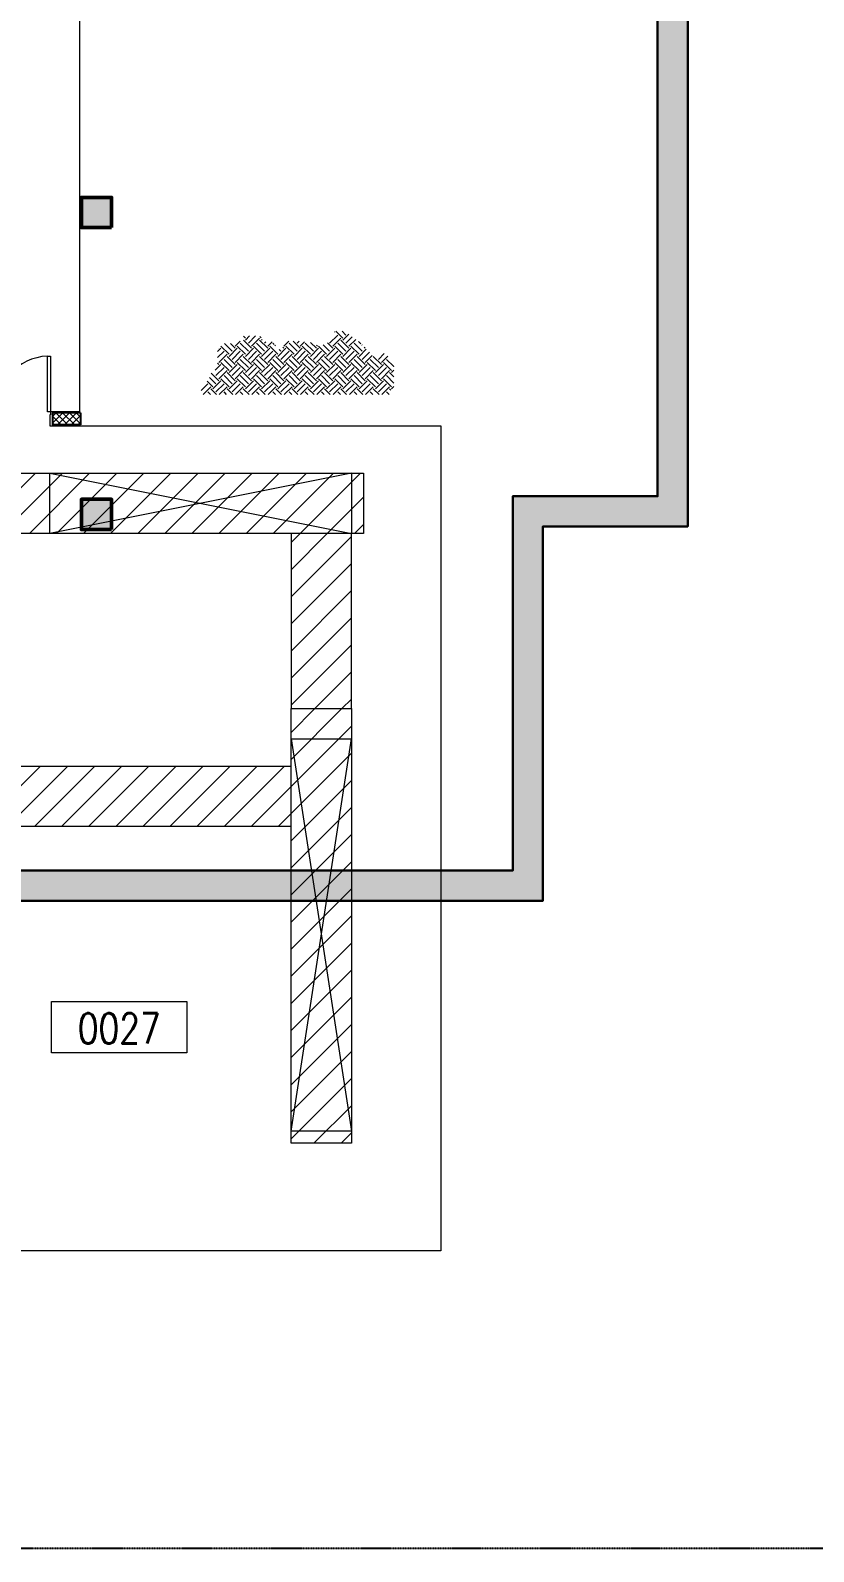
# Model space of a CAD drawing. Header units: inches. Extents: x 228171 to 360635, y 96017 to 200731.
# Drawn here: x 315250 to 328232, y 97451 to 122648 of the extents above; entities that cross this region are included whole.
import ezdxf
from ezdxf.enums import TextEntityAlignment as Align

# ---------------------------------------------------------------- set-up
doc = ezdxf.new("R2010")
doc.units = ezdxf.units.IN
doc.header["$MEASUREMENT"] = 0
doc.linetypes.add('Lower Floor$0$HIDDEN', pattern=[9.525, 6.35, -3.175])
for name, color, linetype, lineweight in [('COLUMN - Lower Floor$0$A-G250-M-Walls-Concrete', 251, 'Continuous', 30), ('COLUMN - Lower Floor$0$A-G26-M-Columns-Concrete', 251, 'Continuous', 50), ('COLUMN - Lower Floor$0$A-G262-H-Columns', 251, 'Continuous', 9), ('Lower Floor$0$A-G250-H-Trench', 251, 'Continuous', 9), ('Lower Floor$0$A-G250-M-Trench', 251, 'Continuous', 9), ('Lower Floor$0$A-G250-M-Walls-Blockwork', 251, 'Continuous', 25), ('Lower Floor$0$A-G251-H-External-Walls', 251, 'Continuous', 5), ('Lower Floor$0$A-G252-H-Internal-Walls', 251, 'Continuous', 9), ('Lower Floor$0$A-G312-M-Wall-Finish-Plaster', 7, 'Continuous', 15), ('Lower Floor$0$A-G322-M-Door', 251, 'Continuous', 15), ('Lower Floor$0$Z-Z001-S-Room-Name-Identification-250', 7, 'Continuous', 25)]:
    doc.layers.add(name, color=color, linetype=linetype, lineweight=lineweight)
doc.layers.add('Z-Z020-A-Xref', color=7, linetype='Continuous')
doc.styles.add('Lower Floor$0$Tag-RomanS', font='romans.shx', dxfattribs={"width": 0.8})
pattern_1 = [(45, (189220.63, 257263.14), (-224.5064, 224.5064), [])]

# ---------------------------------------------------------------- blocks, each defined once
blk = doc.blocks.new('COLUMN - Lower Floor')
at = {"layer": 'COLUMN - Lower Floor$0$A-G262-H-Columns'}
for points in [[(121650, -159812), (121150, -159812), (121150, -148532), (121150, -148532), (134025, -148532), (134025, -142332), (136425, -142332), (136425, -131229), (126875, -131229), (126875, -131074), (121057, -125821), (121393, -125452), (127239, -130729), (136925, -130729), (136925, -142832), (134525, -142832), (134525, -149032), (121650, -149032), (121650, -159812)], [(127375, -137881), (127375, -137381), (126875, -137381), (126875, -137881)], [(127375, -142882), (127375, -142382), (126875, -142382), (126875, -142882)]]:
    blk.add_hatch(color=256, dxfattribs=at).paths.add_polyline_path(points)
at = {"layer": 'COLUMN - Lower Floor$0$A-G250-M-Walls-Concrete'}
blk.add_lwpolyline([(121650, -159812), (121150, -159812), (121150, -148532), (121150, -148532), (134025, -148532), (134025, -142332), (136425, -142332), (136425, -131229), (126875, -131229), (126875, -131074), (121057, -125821), (121393, -125452), (127239, -130729), (136925, -130729), (136925, -142832), (134525, -142832), (134525, -149032), (121650, -149032), (121650, -159812)], close=True, dxfattribs=at)
at = {"layer": 'COLUMN - Lower Floor$0$A-G26-M-Columns-Concrete', "elevation": 0}
for points in [[(127375, -137881), (127375, -137381), (126875, -137381), (126875, -137881)], [(127375, -142882), (127375, -142382), (126875, -142382), (126875, -142882)]]:
    blk.add_lwpolyline(points, close=True, dxfattribs=at)
blk = doc.blocks.new('Lower Floor$0$tag-roomname')
at = {"linetype": 'Continuous', "lineweight": 15}
blk.add_lwpolyline([(-4.48, 3.38), (4.48, 3.38), (4.48, 0), (-4.48, 0)], close=True, dxfattribs=at)
at = {"lineweight": 25, "ltscale": 0.01, "style": 'Lower Floor$0$Tag-RomanS', "width": 0.8}
blk.add_attdef('ROOM_NO_2', text='', height=2, dxfattribs=at).set_placement((0, 1.61), align=Align.MIDDLE_CENTER)
at = {"linetype": 'ByBlock', "lineweight": 35, "ltscale": 0.01, "style": 'Lower Floor$0$Tag-RomanS', "width": 0.8, "flags": 1}
for tag, p in [('ROOM_NAME_1', (0, -2.29)), ('ROOM_NAME_2', (0, -5.74))]:
    blk.add_attdef(tag, text='', height=2.5, dxfattribs=at).set_placement(p, align=Align.MIDDLE_CENTER)
blk = doc.blocks.new('Lower Floor$0$d1000-230')
at = {"layer": 'Lower Floor$0$A-G322-M-Door'}
for p, q in [((-962, 180), (-962, 230)), ((-950, 180), (-962, 180)), ((-38, 180), (-50, 180))]:
    blk.add_line(p, q, dxfattribs=at)
blk.add_lwpolyline([(-88, 1154), (-38, 1154), (-38, 230), (-88, 230)], close=True, dxfattribs=at)
for points in [[(-962, 230), (-1000, 230), (-1000, 0), (-950, 0), (-950, 180)], [(-50, 180), (-50, 0), (0, 0), (0, 230), (-38, 230), (-38, 180)]]:
    blk.add_lwpolyline(points, dxfattribs=at)
blk.add_arc((-36, 229), 926, 93.2289, 179.9647, dxfattribs=at)

msp = doc.modelspace()

# ---------------------------------------------------------------- hatches: boundary and pattern name
at = {"layer": 'Lower Floor$0$A-G250-H-Trench'}
h = msp.add_hatch(dxfattribs=at)
h.set_pattern_fill('LINE', color=256, scale=100, angle=45, style=0)
h.set_pattern_definition(pattern_1)
h.paths.add_polyline_path([(319570.7, 109461.5), (314370.7, 109461.5), (314370.7, 104216), (313370.7, 104216), (313370.7, 107621.1), (313120.7, 107871.1), (311920.7, 107871.1), (311920.7, 108671.1), (313120.7, 108671.1), (313370.7, 108921.1), (313372.7, 109216), (314370.7, 109216), (313370.7, 109216), (313370.7, 109461.5), (311920.7, 109461.5), (311920.7, 110461.5), (313170.7, 110461.5), (313370.7, 110661.5), (313370.7, 116066), (314570.7, 116066), (314570.7, 115516), (314770.7, 115316), (320770.7, 115316), (320770.7, 114316), (314570.7, 114316), (314370.7, 114116), (314370.7, 110661.5), (314570.7, 110461.5), (319570.7, 110461.5), (319570.7, 111416), (320570.7, 111416), (320570.7, 104216), (319570.7, 104216)])
h = msp.add_hatch(dxfattribs=at)
h.set_pattern_fill('LINE', color=256, scale=100, angle=45, style=0)
h.set_pattern_definition(pattern_1)
h.paths.add_polyline_path([(320570.7, 111416), (320570.7, 114316), (319570.7, 114316), (319570.7, 111416)])
at = {"layer": 'Lower Floor$0$A-G251-H-External-Walls'}
h = msp.add_hatch(dxfattribs=at)
h.set_pattern_fill('EARTH', color=256, scale=30, angle=135, style=0)
h.set_pattern_definition([(135, (251830.89, 83169.12), (-269.4077, 4e-14), [190.5, -190.5]), (135, (251780.37, 83118.6), (-269.4077, 4e-14), [190.5, -190.5]), (135, (251729.86, 83068.09), (-269.4077, 4e-14), [190.5, -190.5]), (225, (251696.18, 83068.09), (-4e-14, -269.4077), [190.5, -190.5]), (225, (251645.67, 83118.6), (-4e-14, -269.4077), [190.5, -190.5]), (225, (251595.15, 83169.12), (-4e-14, -269.4077), [190.5, -190.5])])
h.paths.add_polyline_path([(319115.9, 117490.8), (319115.9, 117500.6), (319106.2, 117500.6), (319106.2, 117510.4), (319096.4, 117520.2), (319086.6, 117530), (319086.6, 117539.7), (319076.9, 117549.5), (319076.9, 117569.1), (319067.1, 117569.1), (319067.1, 117578.9), (319047.5, 117578.9), (319037.8, 117588.7), (318783.7, 117588.7), (318783.7, 117520.2), (318773.9, 117510.4), (318754.4, 117510.4), (318754.4, 117500.6), (318715.3, 117500.6), (318705.5, 117490.8), (318695.7, 117481.1), (318695.7, 117471.3), (318686, 117461.5), (318676.2, 117451.7), (318666.4, 117451.7), (318656.7, 117441.9), (318656.7, 117432.1), (318607.8, 117432.1), (318607.8, 117441.9), (318598, 117441.9), (318598, 117451.7), (318588.2, 117451.7), (318588.2, 117461.5), (318422.1, 117461.5), (318422.1, 117451.7), (318412.3, 117451.7), (318412.3, 117432.1), (318402.6, 117432.1), (318402.6, 117412.6), (318383, 117412.6), (318383, 117393), (318373.3, 117393), (318373.3, 117373.5), (318363.5, 117363.7), (318353.7, 117344.1), (318353.7, 117138.7), (318343.9, 117138.7), (318343.9, 117089.8), (318334.2, 117080), (318334.2, 117060.4), (318324.4, 117050.7), (318314.6, 117040.9), (318314.6, 117011.5), (318304.9, 117001.7), (318304.9, 116972.4), (318246.2, 116972.4), (318246.2, 116923.5), (318236.4, 116923.5), (318226.7, 116913.7), (318216.9, 116894.1), (318197.4, 116874.6), (318197.4, 116855), (318177.8, 116835.4), (318158.3, 116806.1), (318148.5, 116776.8), (318129, 116747.4), (318109.4, 116737.6), (318099.6, 116718.1), (318089.9, 116708.3), (318080.1, 116708.3), (318077.3, 116616), (321217, 116616), (321217, 116669.2), (321226.7, 116669.2), (321226.7, 116688.7), (321236.5, 116698.5), (321246.3, 116698.5), (321246.3, 116708.3), (321265.8, 116708.3), (321265.8, 116718.1), (321275.6, 116718.1), (321275.6, 117080), (321265.8, 117080), (321265.8, 117089.8), (321256.1, 117099.6), (321256.1, 117109.3), (321246.3, 117119.1), (321236.5, 117128.9), (321236.5, 117148.5), (321226.7, 117158.2), (321217, 117158.2), (321217, 117177.8), (321207.2, 117177.8), (321207.2, 117197.4), (321197.4, 117197.4), (321197.4, 117216.9), (321187.6, 117226.7), (321187.6, 117236.5), (321177.9, 117246.3), (321168.1, 117256.1), (321168.1, 117265.9), (321158.3, 117275.6), (321158.3, 117285.4), (321148.6, 117285.4), (321148.6, 117295.2), (321089.9, 117295.2), (321089.9, 117285.4), (321080.2, 117285.4), (321080.2, 117275.6), (321070.4, 117265.9), (321060.6, 117256.1), (321060.6, 117246.3), (321050.8, 117246.3), (321041.1, 117236.5), (321031.3, 117226.7), (320982.4, 117226.7), (320982.4, 117236.5), (320962.9, 117236.5), (320953.1, 117246.3), (320943.3, 117256.1), (320933.6, 117256.1), (320933.6, 117265.9), (320914, 117265.9), (320904.3, 117275.6), (320904.3, 117285.4), (320894.5, 117285.4), (320874.9, 117295.2), (320874.9, 117314.8), (320865.2, 117324.5), (320855.4, 117324.5), (320835.8, 117344.1), (320835.8, 117353.9), (320826.1, 117353.9), (320816.3, 117363.7), (320816.3, 117383.2), (320806.5, 117383.2), (320796.8, 117393), (320787, 117402.8), (320777.2, 117402.8), (320767.4, 117412.6), (320757.7, 117422.4), (320747.9, 117432.1), (320747.9, 117441.9), (320738.1, 117441.9), (320728.4, 117451.7), (320728.4, 117461.5), (320718.6, 117471.3), (320708.8, 117471.3), (320708.8, 117481.1), (320699, 117490.8), (320679.5, 117500.6), (320669.7, 117500.6), (320659.9, 117510.4), (320650.2, 117520.2), (320650.2, 117530), (320630.6, 117530), (320620.9, 117539.7), (320611.1, 117559.3), (320601.3, 117559.3), (320591.5, 117569.1), (320581.8, 117578.9), (320572, 117588.7), (320562.2, 117598.4), (320552.5, 117598.4), (320542.7, 117608.2), (320532.9, 117618), (320523.1, 117618), (320513.4, 117627.8), (320503.6, 117637.6), (320484, 117637.6), (320474.3, 117647.3), (320454.7, 117657.1), (320435.2, 117657.1), (320435.2, 117666.9), (320298.4, 117666.9), (320298.4, 117657.1), (320288.6, 117657.1), (320288.6, 117647.3), (320278.8, 117627.8), (320269.1, 117627.8), (320269.1, 117608.2), (320259.3, 117608.2), (320259.3, 117598.4), (320249.5, 117598.4), (320249.5, 117588.7), (320239.7, 117578.9), (320230, 117578.9), (320230, 117559.3), (320220.2, 117559.3), (320220.2, 117530), (320210.4, 117530), (320210.4, 117490.8), (320190.9, 117490.8), (320190.9, 117481.1), (320181.1, 117481.1), (320181.1, 117471.3), (320161.6, 117471.3), (320161.6, 117461.5), (320132.2, 117461.5), (320132.2, 117451.7), (320122.5, 117451.7), (320112.7, 117441.9), (320102.9, 117441.9), (320093.2, 117432.1), (320093.2, 117422.4), (320024.8, 117422.4), (320005.2, 117432.1), (319995.4, 117432.1), (319975.9, 117441.9), (319956.4, 117451.7), (319946.6, 117451.7), (319936.8, 117461.5), (319927, 117471.3), (319927, 117481.1), (319809.8, 117481.1), (319800, 117490.8), (319760.9, 117490.8), (319751.1, 117500.6), (319487.3, 117500.6), (319487.3, 117481.1), (319477.5, 117471.3), (319467.7, 117471.3), (319467.7, 117451.7), (319458, 117441.9), (319448.2, 117432.1), (319438.4, 117412.6), (319438.4, 117402.8), (319428.7, 117393), (319428.7, 117383.2), (319418.9, 117383.2), (319409.1, 117373.5), (319409.1, 117363.7), (319360.2, 117363.7), (319360.2, 117373.5), (319340.7, 117373.5), (319340.7, 117383.2), (319330.9, 117393), (319321.2, 117393), (319321.2, 117412.6), (319311.4, 117412.6), (319311.4, 117432.1), (319301.6, 117432.1), (319291.8, 117441.9), (319291.8, 117471.3), (319282.1, 117471.3), (319282.1, 117481.1), (319272.3, 117481.1), (319262.5, 117490.8)])
at = {"layer": 'Lower Floor$0$A-G252-H-Internal-Walls'}
h = msp.add_hatch(dxfattribs=at)
h.set_pattern_fill('ANSI37', color=256, scale=25, style=0)
h.set_pattern_definition([(45, (189220.635, 257248.145), (-56.1266, 56.1266), []), (135, (189220.635, 257248.145), (-56.1266, -56.1266), [])])
h.paths.add_polyline_path([(316080.7, 116316), (315620.7, 116316), (315620.7, 116116), (316080.7, 116116)])

# ---------------------------------------------------------------- linework, layer by layer
for p, q in [((326145.7, 126534.2), (326145.7, 114431)), ((325645.7, 126034.2), (325645.7, 114931)), ((323245.7, 114931), (325645.7, 114931)), ((323245.7, 114931), (323245.7, 108731)), ((323745.7, 114431), (326145.7, 114431)), ((323745.7, 114431), (323745.7, 108231)), ((323245.7, 108731), (310370.6, 108731, 0)), ((323745.7, 108231), (310870.6, 108231))]:
    msp.add_line(p, q)
at = {"layer": 'Lower Floor$0$A-G250-M-Trench', "ltscale": 0.04}
for p, q in [((320570.7, 115316), (315570.7, 114316)), ((315570.7, 115316), (320570.7, 114316)), ((319570.7, 104416), (320570.7, 110916)), ((319570.7, 110916), (320570.7, 104416))]:
    msp.add_line(p, q, dxfattribs=at)
at = {"layer": 'Lower Floor$0$A-G250-M-Trench', "ltscale": 0.04, "elevation": 0}
for points in [[(314770.7, 115316), (320770.7, 115316), (320770.7, 114316), (314570.7, 114316)], [(314570.7, 110461.5), (319570.7, 110461.5), (319570.7, 111416), (320570.7, 111416), (320570.7, 104216), (319570.7, 104216), (319570.7, 109461.5), (314370.7, 109461.5)]]:
    msp.add_lwpolyline(points, dxfattribs=at)
at = {"layer": 'Lower Floor$0$A-G250-M-Trench', "ltscale": 0.04}
msp.add_lwpolyline([(315570.7, 115316), (320570.7, 115316), (320570.7, 114316), (315570.7, 114316)], close=True, dxfattribs=at)
at = {"layer": 'Lower Floor$0$A-G250-M-Trench', "linetype": 'Lower Floor$0$HIDDEN', "ltscale": 0.04}
msp.add_lwpolyline([(320570.7, 111416), (320570.7, 114316), (319570.7, 114316), (319570.7, 111416)], close=True, dxfattribs=at)
at = {"layer": 'Lower Floor$0$A-G250-M-Trench', "ltscale": 0.04, "elevation": 0}
msp.add_lwpolyline([(319570.7, 104416), (319570.7, 110916), (320570.7, 110916), (320570.7, 104416)], close=True, dxfattribs=at)
at = {"layer": 'Lower Floor$0$A-G250-M-Walls-Blockwork'}
for p, q in [((316080.7, 116316), (315620.7, 116316)), ((315620.7, 116116), (315620.7, 116316)), ((316080.7, 116316), (316080.7, 116116)), ((316080.7, 116116), (315620.7, 116116))]:
    msp.add_line(p, q, dxfattribs=at)
at = {"layer": 'Lower Floor$0$A-G250-M-Walls-Blockwork', "linetype": 'Lower Floor$0$HIDDEN', "ltscale": 0.1}
msp.add_line((310870.6, 97506, 0), (343144.7, 97506, 0), dxfattribs=at)
at = {"layer": 'Lower Floor$0$A-G312-M-Wall-Finish-Plaster'}
for p, q in [((316065.7, 126175.7), (316065.7, 116331)), ((315620.7, 116316), (315620.7, 116331)), ((316065.7, 116331), (315620.7, 116331)), ((315620.7, 116116), (315620.7, 116101)), ((315620.7, 116101), (316065.7, 116101)), ((316065.7, 116101), (322055.7, 116101)), ((322055.7, 116101), (322055.7, 102431)), ((322055.7, 102431), (311870.7, 102431))]:
    msp.add_line(p, q, dxfattribs=at)

# ---------------------------------------------------------------- block references
at = {"layer": 'Lower Floor$0$A-G322-M-Door'}
msp.add_blockref('Lower Floor$0$d1000-230', (315620.7, 116101), dxfattribs=at)
at = {"layer": 'Lower Floor$0$Z-Z001-S-Room-Name-Identification-250', "xscale": 250, "yscale": 250, "zscale": 250}
msp.add_blockref('Lower Floor$0$tag-roomname', (316722, 105715.1), dxfattribs=at).add_auto_attribs({'ROOM_NO_2': '0027'})
at = {"layer": 'Z-Z020-A-Xref'}
msp.add_blockref('COLUMN - Lower Floor', (189220.6, 257263.1), dxfattribs=at)

doc.saveas('drawing.dxf')
